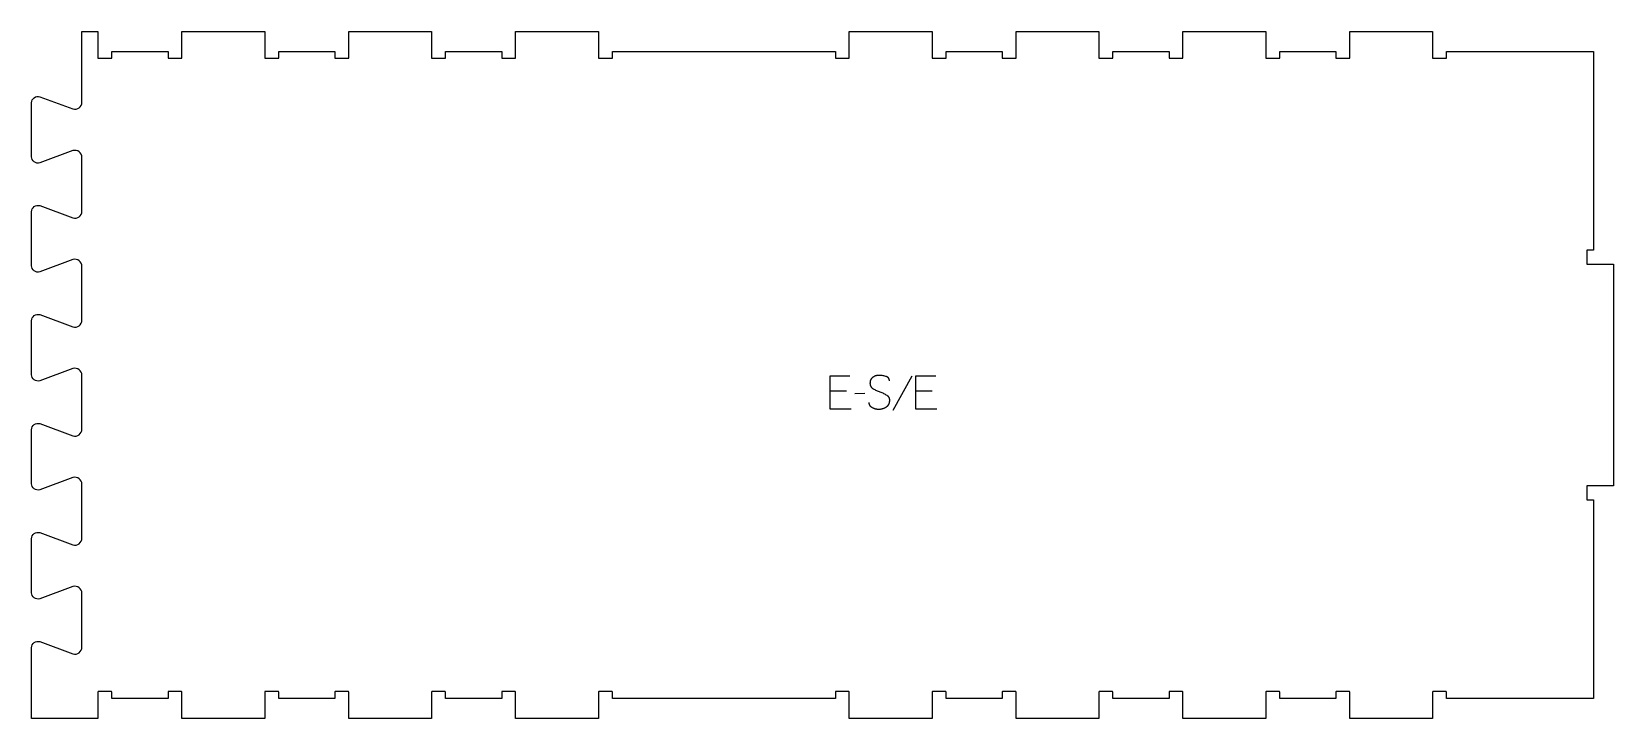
# Model space of a CAD drawing. Extents: x -715 to 707, y -308 to 309.
import ezdxf

# ---------------------------------------------------------------- set-up
doc = ezdxf.new("R2010")
doc.units = 0
doc.layers.add('1_ANYTOOL_1MMDEEP_LABELS_S', color=2, linetype='CONTINUOUS')
doc.layers.add('4_ANYTOOL_CUTTHROUGH_OUTSI', color=5, linetype='CONTINUOUS')

msp = doc.modelspace()

# ---------------------------------------------------------------- linework, layer by layer
at = {"layer": '1_ANYTOOL_1MMDEEP_LABELS_S'}
for p, q in [((17.4, -13.9), (2.7, -13.9)), ((76.4, -0.5), (59.3, -31.2)), ((94.5, -13.9), (79.9, -13.9)), ((33.9, -16.1), (25.1, -16.2))]:
    msp.add_line(p, q, dxfattribs=at)
for points in [[(21.7, -30), (2.7, -30), (2.7, 0), (20.6, 0)], [(56.1, -4.6), (56.1, -4.4), (56.1, -4.3), (56.1, -4.2), (56.1, -4.1), (56.1, -4), (56.1, -3.9), (56.1, -3.9), (56.1, -3.8), (56.1, -3.7), (56, -3.6), (56, -3.5), (56, -3.4), (56, -3.4), (56, -3.3), (55.9, -3.2), (55.9, -3.1), (55.9, -3), (55.8, -3), (55.8, -2.9), (55.8, -2.8), (55.7, -2.7), (55.7, -2.7), (55.7, -2.6), (55.6, -2.5), (55.6, -2.5), (55.5, -2.4), (55.5, -2.3), (55.5, -2.3), (55.4, -2.2), (55.4, -2.1), (55.3, -2.1), (55.3, -2), (55.2, -1.9), (55.1, -1.9), (55.1, -1.8), (55, -1.8), (55, -1.7), (54.9, -1.7), (54.8, -1.6), (54.8, -1.5), (54.7, -1.5), (54.6, -1.4), (54.6, -1.4), (54.5, -1.3), (54.4, -1.3), (54.4, -1.2), (54.3, -1.2), (54.2, -1.2), (54.1, -1.1), (54, -1.1), (54, -1), (53.8, -0.9), (53.6, -0.9), (53.4, -0.8), (53.2, -0.7), (53, -0.7), (52.8, -0.6), (52, -0.4), (51.2, -0.2), (50.5, 0), (49.7, 0.1), (49.3, 0.2), (48.9, 0.2), (48.6, 0.3), (48.2, 0.3), (47.8, 0.3), (47.5, 0.3), (47.1, 0.3), (46.7, 0.3), (46.6, 0.3), (46.4, 0.3), (46.2, 0.3), (46, 0.3), (45.8, 0.3), (45.6, 0.3), (45.4, 0.3), (45.2, 0.2), (45, 0.2), (44.9, 0.2), (44.7, 0.1), (44.5, 0.1), (44.3, 0), (44.1, 0), (44, -0.1), (43.8, -0.1), (43.6, -0.2), (43.4, -0.2), (43.3, -0.3), (43.1, -0.4), (42.9, -0.4), (42.7, -0.5), (42.6, -0.6), (42.4, -0.7), (42.3, -0.8), (42.1, -0.9), (41.9, -1), (41.8, -1.1), (41.6, -1.2), (41.4, -1.3), (41.3, -1.4), (41.1, -1.5), (41, -1.6), (40.8, -1.7), (40.7, -1.8), (40.6, -2), (40.4, -2.1), (40.3, -2.2), (40.2, -2.4), (40, -2.5), (39.9, -2.6), (39.8, -2.8), (39.7, -2.9), (39.6, -3.1), (39.5, -3.2), (39.4, -3.4), (39.3, -3.5), (39.3, -3.7), (39.2, -3.9), (39.1, -4), (39.1, -4.2), (39, -4.4), (38.9, -4.5), (38.9, -4.7), (38.8, -4.9), (38.8, -5.1), (38.8, -5.3), (38.7, -5.5), (38.7, -5.7), (38.7, -5.9), (38.7, -6.1), (38.7, -6.3), (38.6, -6.5), (38.6, -6.7), (38.6, -6.9), (38.7, -7.1), (38.7, -7.3), (38.7, -7.5), (38.7, -7.7), (38.7, -7.9), (38.8, -8.1), (38.8, -8.3), (38.9, -8.5), (38.9, -8.7), (39, -8.8), (39, -9), (39.1, -9.1), (39.1, -9.2), (39.2, -9.3), (39.2, -9.4), (39.2, -9.4), (39.3, -9.5), (39.3, -9.6), (39.4, -9.7), (39.4, -9.8), (39.4, -9.8), (39.5, -9.9), (39.5, -10), (39.6, -10.1), (39.6, -10.1), (39.7, -10.2), (39.8, -10.3), (39.8, -10.4), (39.9, -10.4), (39.9, -10.5), (40, -10.6), (40, -10.6), (40.1, -10.7), (40.2, -10.8), (40.2, -10.8), (40.4, -11), (40.5, -11.1), (40.7, -11.2), (40.8, -11.3), (41, -11.4), (41.1, -11.5), (41.3, -11.6), (41.5, -11.7), (42.2, -12.1), (42.9, -12.5), (43.7, -12.9), (44.4, -13.2), (45.2, -13.6), (46, -13.9), (46.8, -14.3), (47.6, -14.6), (48.5, -14.9), (49.3, -15.2), (50.1, -15.5), (50.8, -15.9), (51.6, -16.3), (52.3, -16.7), (53, -17.1), (53.7, -17.5), (53.9, -17.6), (54, -17.7), (54.2, -17.8), (54.2, -17.9), (54.3, -17.9), (54.4, -18), (54.5, -18.1), (54.5, -18.1), (54.6, -18.2), (54.7, -18.3), (54.7, -18.3), (54.8, -18.4), (54.9, -18.5), (54.9, -18.5), (55, -18.6), (55, -18.7), (55.1, -18.8), (55.1, -18.8), (55.2, -18.9), (55.2, -19), (55.3, -19.1), (55.3, -19.1), (55.4, -19.2), (55.4, -19.3), (55.5, -19.4), (55.5, -19.5), (55.6, -19.5), (55.6, -19.6), (55.6, -19.7), (55.7, -19.8), (55.7, -19.9), (55.7, -20), (55.8, -20), (55.8, -20.1), (55.8, -20.2), (55.9, -20.3), (55.9, -20.4), (55.9, -20.6), (56, -20.8), (56, -21), (56.1, -21.2), (56.1, -21.4), (56.1, -21.6), (56.1, -21.8), (56.1, -22), (56.1, -22.2), (56.1, -22.5), (56.1, -22.7), (56.1, -22.9), (56.1, -23.2), (56, -23.4), (56, -23.6), (56, -23.8), (55.9, -24), (55.9, -24.3), (55.8, -24.5), (55.8, -24.7), (55.7, -24.9), (55.7, -25.1), (55.6, -25.3), (55.5, -25.5), (55.4, -25.6), (55.3, -25.8), (55.2, -26), (55.1, -26.2), (55, -26.4), (54.9, -26.5), (54.8, -26.7), (54.7, -26.9), (54.6, -27), (54.5, -27.2), (54.3, -27.3), (54.2, -27.5), (54.1, -27.6), (53.9, -27.7), (53.8, -27.9), (53.6, -28), (53.4, -28.1), (53.3, -28.3), (53.1, -28.4), (52.9, -28.5), (52.6, -28.7), (52.2, -28.9), (51.8, -29.1), (51.5, -29.3), (51.1, -29.5), (50.7, -29.6), (50.3, -29.7), (50.1, -29.8), (49.9, -29.9), (49.7, -29.9), (49.5, -30), (49.3, -30), (49.1, -30.1), (48.9, -30.1), (48.7, -30.1), (48.3, -30.2), (47.9, -30.3), (47.5, -30.3), (47.1, -30.3), (46.7, -30.3), (46.3, -30.3), (45.9, -30.3), (45.5, -30.3), (45.1, -30.3), (44.7, -30.2), (44.3, -30.1), (43.9, -30.1), (43.5, -30), (43.2, -29.9), (42.8, -29.8), (42.4, -29.6), (42.1, -29.5), (41.7, -29.3), (41.4, -29.2), (41, -29), (40.7, -28.8), (40.5, -28.7), (40.3, -28.6), (40.2, -28.5), (40, -28.4), (39.9, -28.3), (39.7, -28.2), (39.6, -28), (39.5, -27.9), (39.3, -27.8), (39.2, -27.7), (39.1, -27.5), (39, -27.4), (38.9, -27.3), (38.9, -27.3), (38.8, -27.2), (38.8, -27.1), (38.7, -27.1), (38.7, -27), (38.6, -26.9), (38.6, -26.8), (38.6, -26.8), (38.5, -26.7), (38.5, -26.6), (38.4, -26.5), (38.4, -26.5), (38.4, -26.4), (38.3, -26.3), (38.3, -26.2), (38.3, -26.2), (38.2, -26.1), (38.2, -26), (38.2, -25.9), (38.1, -25.7), (38.1, -25.6), (38, -25.4), (38, -25.2), (38, -25.1), (38, -24.9), (37.9, -24.7), (37.9, -24.5), (37.9, -24.3), (37.9, -24.1)], [(98.8, -30), (79.9, -30), (79.9, 0), (97.7, 0)]]:
    msp.add_lwpolyline(points, dxfattribs=at)
at = {"layer": '4_ANYTOOL_CUTTHROUGH_OUTSI'}
msp.add_lwpolyline([(-580, -308.1), (-580, -284.4, 0.414214), (-580.3, -284.1), (-592.3, -284.1, 0.414214), (-592.5, -284.4), (-592.5, -290.1), (-643, -290.1), (-643, -284.4, 0.414214), (-643.3, -284.1), (-655.3, -284.1, 0.414214), (-655.5, -284.4), (-655.5, -308.1), (-715.1, -308.1), (-715.1, -244.6, -0.501977), (-707.7, -239.1), (-678, -250.1), (-677.9, -250.1, 0.502397), (-669.9, -244.1), (-669.9, -195.6, 0.502391), (-677.9, -189.6), (-678, -189.6), (-707.7, -200.6, -0.501976), (-715.1, -195.1), (-715.1, -146.6, -0.501977), (-707.7, -141.1), (-678, -152.1), (-677.9, -152.1, 0.502397), (-669.9, -146.1), (-669.9, -97.6, 0.502391), (-677.9, -91.6), (-678, -91.6), (-707.7, -102.6, -0.501976), (-715.1, -97.1), (-715.1, -48.6, -0.501977), (-707.7, -43.1), (-678, -54.1), (-677.9, -54.1, 0.502397), (-669.9, -48.1), (-669.9, 0.4, 0.502391), (-677.9, 6.4), (-678, 6.4), (-707.7, -4.6, -0.501976), (-715.1, 0.9), (-715.1, 49.4, -0.501977), (-707.7, 54.9), (-678, 43.9), (-677.9, 43.9, 0.502397), (-669.9, 49.9), (-669.9, 98.4, 0.502391), (-677.9, 104.4), (-678, 104.4), (-707.7, 93.4, -0.501976), (-715.1, 98.9), (-715.1, 147.4, -0.501977), (-707.7, 152.9), (-678, 141.9), (-677.9, 141.9, 0.502397), (-669.9, 147.9), (-669.9, 196.4, 0.502391), (-677.9, 202.4), (-678, 202.4), (-707.7, 191.4, -0.501976), (-715.1, 196.9), (-715.1, 245.4, -0.501977), (-707.7, 250.9), (-678, 239.9), (-677.9, 239.9, 0.502397), (-669.9, 245.9), (-669.9, 309.4), (-655.5, 309.4), (-655.5, 285.6, 0.414214), (-655.3, 285.4), (-643.3, 285.4, 0.414214), (-643, 285.6), (-643, 291.4), (-592.5, 291.4), (-592.5, 285.6, 0.414214), (-592.3, 285.4), (-580.3, 285.4, 0.414214), (-580, 285.6), (-580, 309.4), (-505.5, 309.4), (-505.5, 285.6, 0.414214), (-505.3, 285.4), (-493.3, 285.4, 0.414214), (-493, 285.6), (-493, 291.4), (-442.5, 291.4), (-442.5, 285.6, 0.414214), (-442.3, 285.4), (-430.3, 285.4, 0.414214), (-430, 285.6), (-430, 309.4), (-355.5, 309.4), (-355.5, 285.6, 0.414214), (-355.3, 285.4), (-343.3, 285.4, 0.414214), (-343, 285.6), (-343, 291.4), (-292.5, 291.4), (-292.5, 285.6, 0.414214), (-292.3, 285.4), (-280.3, 285.4, 0.414214), (-280, 285.6), (-280, 309.4), (-205.5, 309.4), (-205.5, 285.6, 0.414214), (-205.3, 285.4), (-193.3, 285.4, 0.414214), (-193, 285.6), (-193, 291.4), (7.5, 291.4), (7.5, 285.6, 0.414214), (7.7, 285.4), (19.7, 285.4, 0.414214), (20, 285.6), (20, 309.4), (94.5, 309.4), (94.5, 285.6, 0.414214), (94.7, 285.4), (106.7, 285.4, 0.414214), (107, 285.6), (107, 291.4), (157.5, 291.4), (157.5, 285.6, 0.414214), (157.7, 285.4), (169.7, 285.4, 0.414214), (170, 285.6), (170, 309.4), (244.5, 309.4), (244.5, 285.6, 0.414214), (244.7, 285.4), (256.7, 285.4, 0.414214), (257, 285.6), (257, 291.4), (307.5, 291.4), (307.5, 285.6, 0.414214), (307.7, 285.4), (319.7, 285.4, 0.414214), (320, 285.6), (320, 309.4), (394.5, 309.4), (394.5, 285.6, 0.414214), (394.7, 285.4), (406.7, 285.4, 0.414214), (407, 285.6), (407, 291.4), (457.5, 291.4), (457.5, 285.6, 0.414214), (457.7, 285.4), (469.7, 285.4, 0.414214), (470, 285.6), (470, 309.4), (544.5, 309.4), (544.5, 285.6, 0.414214), (544.7, 285.4), (556.7, 285.4, 0.414214), (557, 285.6), (557, 291.4), (689, 291.4), (689, 112.9), (683.2, 112.9, 0.414214), (683, 112.6), (683, 100.6, 0.414214), (683.2, 100.4), (707, 100.4), (707, -99.1), (683.2, -99.1, 0.414214), (683, -99.4), (683, -111.4, 0.414214), (683.2, -111.6), (689, -111.6), (689, -290.1), (557, -290.1), (557, -284.4, 0.414214), (556.7, -284.1), (544.7, -284.1, 0.414214), (544.5, -284.4), (544.5, -308.1), (470, -308.1), (470, -284.4, 0.414214), (469.7, -284.1), (457.7, -284.1, 0.414214), (457.5, -284.4), (457.5, -290.1), (407, -290.1), (407, -284.4, 0.414214), (406.7, -284.1), (394.7, -284.1, 0.414214), (394.5, -284.4), (394.5, -308.1), (320, -308.1), (320, -284.4, 0.414214), (319.7, -284.1), (307.7, -284.1, 0.414214), (307.5, -284.4), (307.5, -290.1), (257, -290.1), (257, -284.4, 0.414214), (256.7, -284.1), (244.7, -284.1, 0.414214), (244.5, -284.4), (244.5, -308.1), (170, -308.1), (170, -284.4, 0.414214), (169.7, -284.1), (157.7, -284.1, 0.414214), (157.5, -284.4), (157.5, -290.1), (107, -290.1), (107, -284.4, 0.414214), (106.7, -284.1), (94.7, -284.1, 0.414214), (94.5, -284.4), (94.5, -308.1), (20, -308.1), (20, -284.4, 0.414214), (19.7, -284.1), (7.7, -284.1, 0.414214), (7.5, -284.4), (7.5, -290.1), (-193, -290.1), (-193, -284.4, 0.414214), (-193.3, -284.1), (-205.3, -284.1, 0.414214), (-205.5, -284.4), (-205.5, -308.1), (-280, -308.1), (-280, -284.4, 0.414214), (-280.3, -284.1), (-292.3, -284.1, 0.414214), (-292.5, -284.4), (-292.5, -290.1), (-343, -290.1), (-343, -284.4, 0.414214), (-343.3, -284.1), (-355.3, -284.1, 0.414214), (-355.5, -284.4), (-355.5, -308.1), (-430, -308.1), (-430, -284.4, 0.414214), (-430.3, -284.1), (-442.3, -284.1, 0.414214), (-442.5, -284.4), (-442.5, -290.1), (-493, -290.1), (-493, -284.4, 0.414214), (-493.3, -284.1), (-505.3, -284.1, 0.414214), (-505.5, -284.4), (-505.5, -308.1)], format="xyb", close=True, dxfattribs=at)

doc.saveas('drawing.dxf')
